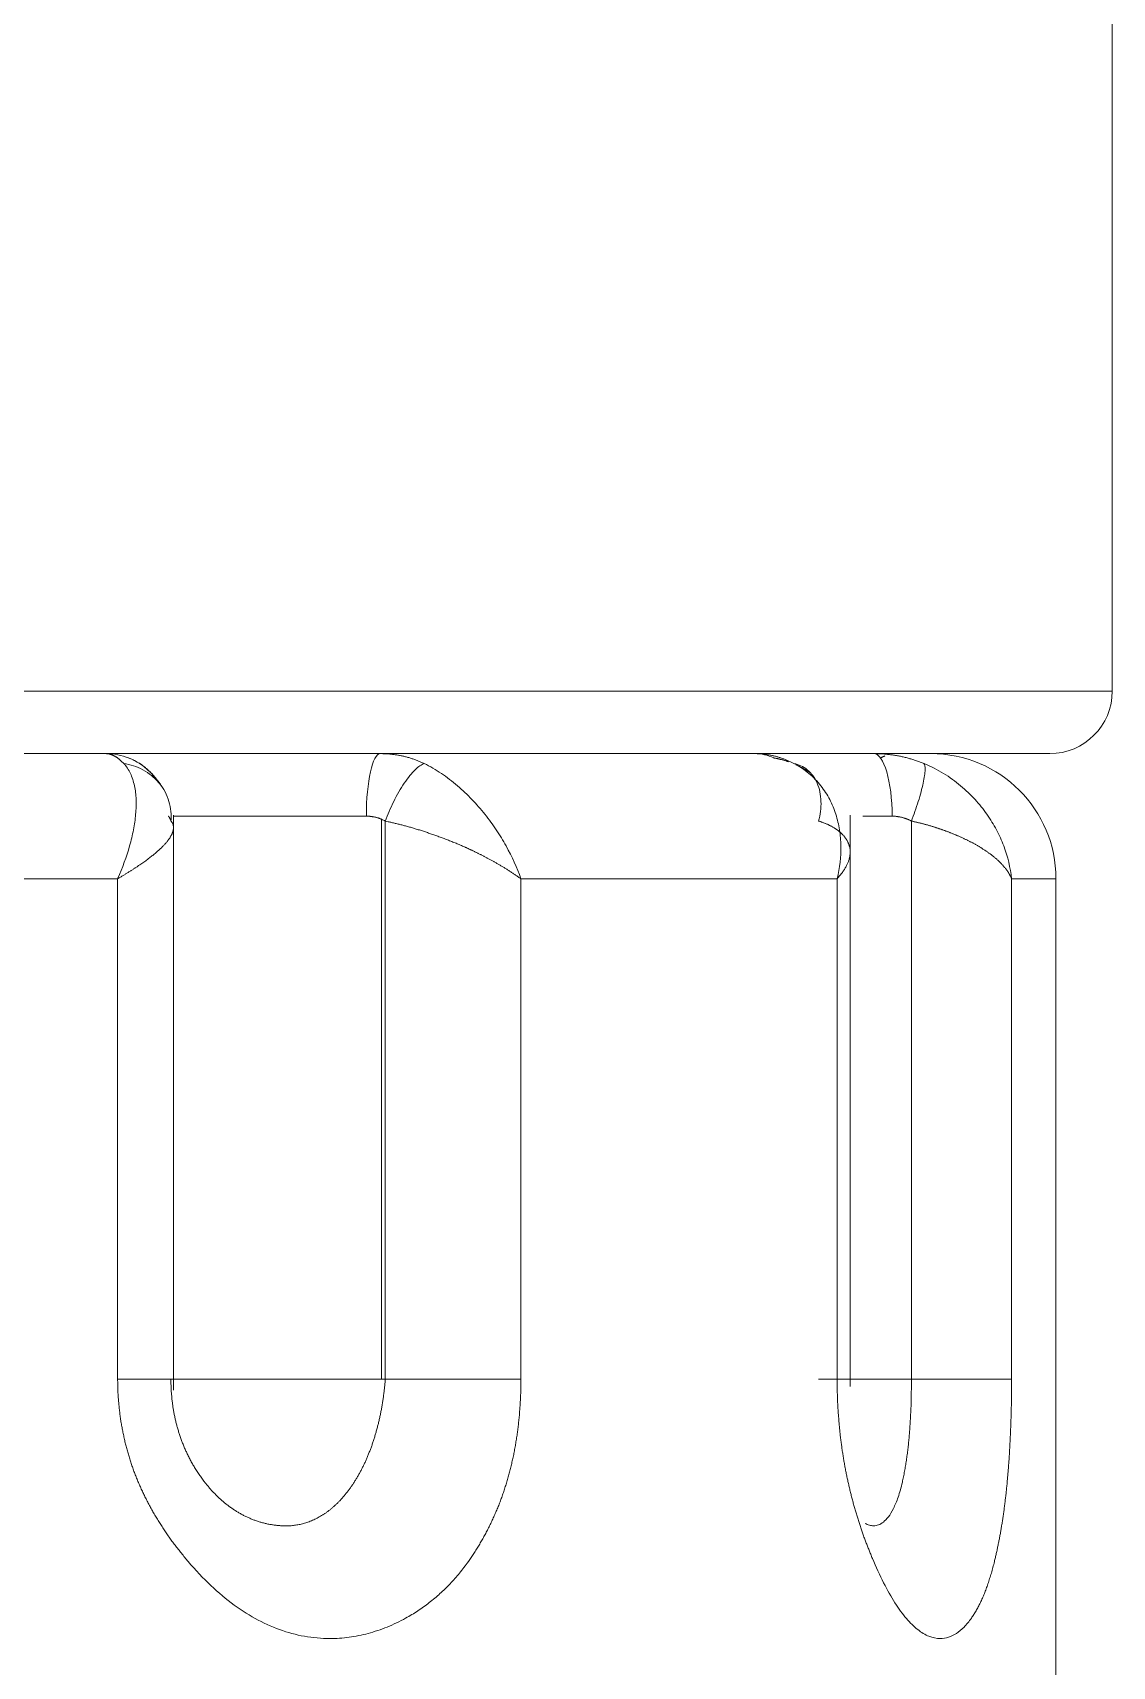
# Model space of a CAD drawing. Header units: millimetres. Extents: x 2915 to 5291, y 1031 to 4391.
# Drawn here: x 3785.58 to 3794.21, y 2247.19 to 2260.24 of the extents above; entities that cross this region are included whole.
import ezdxf

# ---------------------------------------------------------------- set-up
doc = ezdxf.new("R2010")
doc.units = ezdxf.units.MM

msp = doc.modelspace()

# ---------------------------------------------------------------- linework, layer by layer
at = {"linetype": 'Continuous', "lineweight": 18, "extrusion": (0, 1, 0)}
for p, q in [((3794.209, 2254.983), (3794.209, 2278.983)), ((3776.959, 2254.483), (3793.709, 2254.483)), ((3786.709, 2249.396), (3786.709, 2253.99)), ((3792.115, 2249.425), (3792.115, 2253.99)), ((3793.404, 2249.483), (3793.404, 2253.483)), ((3793.759, 2245.483), (3793.759, 2253.483))]:
    msp.add_line(p, q, dxfattribs=at)
at = {"linetype": 'Continuous', "lineweight": 13, "extrusion": (0, 1, 0)}
for p, q in [((3776.959, 2254.983), (3794.209, 2254.983)), ((3786.709, 2253.983), (3788.249, 2253.983)), ((3792.217, 2253.983), (3792.45, 2253.983)), ((3788.372, 2253.958), (3788.372, 2249.483)), ((3788.401, 2249.483), (3788.401, 2253.943)), ((3792.604, 2249.483), (3792.604, 2253.943)), ((3782.208, 2253.483), (3786.263, 2253.483)), ((3786.263, 2253.483), (3786.263, 2249.483)), ((3789.484, 2253.483), (3792.011, 2253.483)), ((3789.484, 2249.483), (3789.484, 2253.483)), ((3792.011, 2253.483), (3792.011, 2249.483)), ((3793.404, 2253.483), (3793.759, 2253.483)), ((3786.729, 2249.483), (3786.709, 2249.483)), ((3788.372, 2249.483), (3786.729, 2249.483)), ((3788.401, 2249.483), (3788.372, 2249.483)), ((3792.604, 2249.483), (3792.115, 2249.483))]:
    msp.add_line(p, q, dxfattribs=at)
at = {"linetype": 'Continuous', "lineweight": 18}
for centre, radius, start, end in [((3793.709, 2254.983), 0.5, 270, 0), ((3792.759, 2253.483), 1, 0, 90)]:
    msp.add_arc(centre, radius, start, end, dxfattribs=at)
at = {"linetype": 'Continuous', "lineweight": 13}
for centre, ratio, start_param, end_param in [((3786.168, 2253.983), 0.996812, 5.517839, 6.283185), ((3788.36, 2253.983), 0.220546, 0, 1.570796), ((3791.354, 2253.983), 0.823369, 5.909729, 6.283185), ((3792.302, 2253.983), 0.29669, 4.712389, 6.283185), ((3786.168, 2253.983), 0.996812, 5.346598, 5.497837)]:
    msp.add_ellipse(centre, major_axis=(0, 0.5), ratio=ratio, start_param=start_param, end_param=end_param, dxfattribs=at)
at = {"linetype": 'Continuous', "lineweight": 18}
for points, knots in [([(3786.312, 2254.404), (3786.31, 2254.406), (3786.306, 2254.41), (3786.3, 2254.415), (3786.295, 2254.421), (3786.289, 2254.426), (3786.284, 2254.431), (3786.278, 2254.436), (3786.272, 2254.44), (3786.267, 2254.445), (3786.261, 2254.449), (3786.256, 2254.453), (3786.25, 2254.456), (3786.244, 2254.46), (3786.239, 2254.463), (3786.233, 2254.466), (3786.228, 2254.468), (3786.222, 2254.471), (3786.217, 2254.473), (3786.211, 2254.475), (3786.206, 2254.477), (3786.2, 2254.479), (3786.195, 2254.48), (3786.19, 2254.481), (3786.184, 2254.482), (3786.179, 2254.482), (3786.174, 2254.483), (3786.17, 2254.483), (3786.168, 2254.483)], [0, 0, 0, 0, 0.037952, 0.075942, 0.113969, 0.152035, 0.190139, 0.228283, 0.266466, 0.304689, 0.342953, 0.381257, 0.419603, 0.45799, 0.496419, 0.534891, 0.573406, 0.611964, 0.650565, 0.689211, 0.7279, 0.766635, 0.805414, 0.844239, 0.88311, 0.922027, 0.96099, 1, 1, 1, 1]), ([(3786.312, 2254.404), (3786.333, 2254.381), (3786.36, 2254.341), (3786.384, 2254.278), (3786.398, 2254.227), (3786.407, 2254.173), (3786.411, 2254.117), (3786.411, 2254.059), (3786.406, 2253.978), (3786.391, 2253.874), (3786.371, 2253.788), (3786.334, 2253.659), (3786.302, 2253.571), (3786.263, 2253.483)], [0, 0, 0, 0, 0.125, 0.1875, 0.25, 0.3125, 0.375, 0.4375, 0.5, 0.625, 0.75, 0.75, 1, 1, 1, 1]), ([(3786.689, 2253.943), (3786.693, 2253.994), (3786.686, 2254.075), (3786.644, 2254.178), (3786.597, 2254.249), (3786.536, 2254.309), (3786.442, 2254.371), (3786.363, 2254.396), (3786.312, 2254.404)], [0, 0, 0, 0, 0.250916, 0.37638, 0.501844, 0.627308, 0.752771, 1, 1, 1, 1]), ([(3788.36, 2254.483), (3788.364, 2254.483), (3788.374, 2254.483), (3788.388, 2254.482), (3788.402, 2254.482), (3788.417, 2254.481), (3788.431, 2254.48), (3788.445, 2254.479), (3788.459, 2254.477), (3788.473, 2254.475), (3788.487, 2254.473), (3788.501, 2254.471), (3788.514, 2254.468), (3788.528, 2254.466), (3788.542, 2254.463), (3788.555, 2254.46), (3788.569, 2254.456), (3788.582, 2254.453), (3788.596, 2254.449), (3788.609, 2254.445), (3788.622, 2254.44), (3788.635, 2254.436), (3788.648, 2254.431), (3788.661, 2254.426), (3788.674, 2254.421), (3788.686, 2254.415), (3788.699, 2254.41), (3788.707, 2254.406), (3788.711, 2254.404)], [0, 0, 0, 0, 0.03901, 0.077973, 0.11689, 0.155761, 0.194586, 0.233365, 0.2721, 0.310789, 0.349435, 0.388036, 0.426594, 0.465109, 0.503581, 0.54201, 0.580397, 0.618743, 0.657047, 0.695311, 0.733534, 0.771717, 0.809861, 0.847965, 0.886031, 0.924058, 0.962048, 1, 1, 1, 1]), ([(3788.711, 2254.404), (3788.691, 2254.396), (3788.654, 2254.371), (3788.597, 2254.309), (3788.553, 2254.249), (3788.509, 2254.178), (3788.454, 2254.075), (3788.42, 2253.994), (3788.401, 2253.943)], [0, 0, 0, 0, 0.24716, 0.372635, 0.498111, 0.623586, 0.749061, 1, 1, 1, 1]), ([(3791.666, 2254.404), (3791.662, 2254.406), (3791.654, 2254.41), (3791.643, 2254.415), (3791.631, 2254.421), (3791.619, 2254.426), (3791.608, 2254.431), (3791.596, 2254.436), (3791.584, 2254.44), (3791.572, 2254.445), (3791.56, 2254.449), (3791.548, 2254.453), (3791.536, 2254.456), (3791.524, 2254.46), (3791.512, 2254.463), (3791.5, 2254.466), (3791.488, 2254.468), (3791.476, 2254.471), (3791.463, 2254.473), (3791.451, 2254.475), (3791.439, 2254.477), (3791.427, 2254.479), (3791.415, 2254.48), (3791.403, 2254.481), (3791.39, 2254.482), (3791.378, 2254.482), (3791.366, 2254.483), (3791.358, 2254.483), (3791.354, 2254.483)], [0, 0, 0, 0, 0.037952, 0.075942, 0.113969, 0.152035, 0.190139, 0.228283, 0.266466, 0.304689, 0.342953, 0.381257, 0.419603, 0.45799, 0.496419, 0.534891, 0.573406, 0.611964, 0.650565, 0.689211, 0.7279, 0.766635, 0.805414, 0.844239, 0.88311, 0.922027, 0.96099, 1, 1, 1, 1]), ([(3791.863, 2253.943), (3791.876, 2253.994), (3791.887, 2254.075), (3791.875, 2254.178), (3791.853, 2254.249), (3791.818, 2254.309), (3791.759, 2254.371), (3791.703, 2254.396), (3791.666, 2254.404)], [0, 0, 0, 0, 0.250916, 0.37638, 0.501844, 0.627308, 0.752771, 1, 1, 1, 1]), ([(3791.666, 2254.404), (3791.71, 2254.381), (3791.77, 2254.341), (3791.837, 2254.278), (3791.881, 2254.227), (3791.92, 2254.173), (3791.952, 2254.117), (3791.979, 2254.059), (3792.008, 2253.978), (3792.033, 2253.874), (3792.04, 2253.788), (3792.042, 2253.659), (3792.031, 2253.571), (3792.011, 2253.483)], [0, 0, 0, 0, 0.125, 0.1875, 0.25, 0.3125, 0.375, 0.4375, 0.5, 0.625, 0.75, 0.75, 1, 1, 1, 1]), ([(3792.302, 2254.483), (3792.307, 2254.483), (3792.318, 2254.483), (3792.334, 2254.482), (3792.35, 2254.482), (3792.366, 2254.481), (3792.382, 2254.48), (3792.398, 2254.479), (3792.414, 2254.477), (3792.43, 2254.475), (3792.446, 2254.473), (3792.461, 2254.471), (3792.477, 2254.468), (3792.493, 2254.466), (3792.508, 2254.463), (3792.524, 2254.46), (3792.539, 2254.456), (3792.555, 2254.453), (3792.57, 2254.449), (3792.585, 2254.445), (3792.6, 2254.44), (3792.615, 2254.436), (3792.63, 2254.431), (3792.645, 2254.426), (3792.66, 2254.421), (3792.675, 2254.415), (3792.69, 2254.41), (3792.699, 2254.406), (3792.704, 2254.404)], [0, 0, 0, 0, 0.03901, 0.077973, 0.11689, 0.155761, 0.194586, 0.233365, 0.2721, 0.310789, 0.349435, 0.388036, 0.426594, 0.465109, 0.503581, 0.54201, 0.580397, 0.618743, 0.657047, 0.695311, 0.733534, 0.771717, 0.809861, 0.847965, 0.886031, 0.924058, 0.962048, 1, 1, 1, 1]), ([(3786.689, 2253.943), (3786.69, 2253.942), (3786.692, 2253.941), (3786.694, 2253.938), (3786.697, 2253.934), (3786.699, 2253.931), (3786.701, 2253.927), (3786.703, 2253.924), (3786.705, 2253.92), (3786.706, 2253.916), (3786.707, 2253.911), (3786.708, 2253.907), (3786.709, 2253.902), (3786.709, 2253.897), (3786.709, 2253.893), (3786.709, 2253.887), (3786.709, 2253.882), (3786.708, 2253.876), (3786.707, 2253.871), (3786.705, 2253.865), (3786.704, 2253.859), (3786.702, 2253.853), (3786.699, 2253.846), (3786.696, 2253.84), (3786.693, 2253.833), (3786.689, 2253.826), (3786.685, 2253.819), (3786.681, 2253.811), (3786.676, 2253.804), (3786.67, 2253.796), (3786.665, 2253.788), (3786.658, 2253.78), (3786.651, 2253.772), (3786.644, 2253.764), (3786.637, 2253.755), (3786.628, 2253.746), (3786.62, 2253.738), (3786.61, 2253.728), (3786.6, 2253.719), (3786.59, 2253.71), (3786.579, 2253.7), (3786.568, 2253.69), (3786.556, 2253.68), (3786.543, 2253.67), (3786.53, 2253.66), (3786.517, 2253.649), (3786.502, 2253.638), (3786.487, 2253.627), (3786.472, 2253.616), (3786.456, 2253.605), (3786.439, 2253.594), (3786.422, 2253.582), (3786.404, 2253.57), (3786.386, 2253.558), (3786.367, 2253.546), (3786.347, 2253.534), (3786.327, 2253.521), (3786.306, 2253.509), (3786.285, 2253.496), (3786.27, 2253.487), (3786.263, 2253.483)], [0, 0, 0, 0, 0.011436, 0.023066, 0.03489, 0.046909, 0.059124, 0.071536, 0.084146, 0.096954, 0.109961, 0.123168, 0.136575, 0.150183, 0.163993, 0.178005, 0.192219, 0.206636, 0.221257, 0.236081, 0.251111, 0.266345, 0.281784, 0.297429, 0.31328, 0.329338, 0.345602, 0.362073, 0.378752, 0.395638, 0.412733, 0.430036, 0.447547, 0.465267, 0.483197, 0.501335, 0.519684, 0.538242, 0.55701, 0.575989, 0.595178, 0.614577, 0.634188, 0.65401, 0.674043, 0.694287, 0.714743, 0.735411, 0.756291, 0.777383, 0.798687, 0.820204, 0.841933, 0.863875, 0.886029, 0.908397, 0.930978, 0.953772, 0.976779, 1, 1, 1, 1]), ([(3791.863, 2253.943), (3791.866, 2253.942), (3791.873, 2253.941), (3791.882, 2253.938), (3791.891, 2253.934), (3791.901, 2253.931), (3791.91, 2253.927), (3791.919, 2253.924), (3791.928, 2253.92), (3791.938, 2253.916), (3791.947, 2253.911), (3791.955, 2253.907), (3791.964, 2253.902), (3791.973, 2253.897), (3791.982, 2253.893), (3791.99, 2253.887), (3791.998, 2253.882), (3792.006, 2253.876), (3792.014, 2253.871), (3792.022, 2253.865), (3792.029, 2253.859), (3792.037, 2253.853), (3792.044, 2253.846), (3792.051, 2253.84), (3792.057, 2253.833), (3792.063, 2253.826), (3792.069, 2253.819), (3792.075, 2253.811), (3792.08, 2253.804), (3792.085, 2253.796), (3792.09, 2253.788), (3792.095, 2253.78), (3792.098, 2253.772), (3792.102, 2253.764), (3792.105, 2253.755), (3792.108, 2253.746), (3792.11, 2253.738), (3792.112, 2253.728), (3792.114, 2253.719), (3792.115, 2253.71), (3792.115, 2253.7), (3792.115, 2253.69), (3792.114, 2253.68), (3792.113, 2253.67), (3792.111, 2253.66), (3792.109, 2253.649), (3792.106, 2253.638), (3792.103, 2253.627), (3792.099, 2253.616), (3792.094, 2253.605), (3792.089, 2253.594), (3792.083, 2253.582), (3792.076, 2253.57), (3792.069, 2253.558), (3792.061, 2253.546), (3792.053, 2253.534), (3792.043, 2253.521), (3792.033, 2253.509), (3792.022, 2253.496), (3792.015, 2253.487), (3792.011, 2253.483)], [0, 0, 0, 0, 0.011436, 0.023066, 0.03489, 0.046909, 0.059124, 0.071536, 0.084146, 0.096954, 0.109961, 0.123168, 0.136575, 0.150183, 0.163993, 0.178005, 0.192219, 0.206636, 0.221257, 0.236081, 0.251111, 0.266345, 0.281784, 0.297429, 0.31328, 0.329338, 0.345602, 0.362073, 0.378752, 0.395638, 0.412733, 0.430036, 0.447547, 0.465267, 0.483197, 0.501335, 0.519684, 0.538242, 0.55701, 0.575989, 0.595178, 0.614577, 0.634188, 0.65401, 0.674043, 0.694287, 0.714743, 0.735411, 0.756291, 0.777383, 0.798687, 0.820204, 0.841933, 0.863875, 0.886029, 0.908397, 0.930978, 0.953772, 0.976779, 1, 1, 1, 1]), ([(3789.484, 2249.483), (3789.484, 2249.475), (3789.484, 2249.46), (3789.484, 2249.437), (3789.484, 2249.415), (3789.483, 2249.393), (3789.483, 2249.37), (3789.482, 2249.348), (3789.481, 2249.326), (3789.48, 2249.304), (3789.478, 2249.282), (3789.477, 2249.26), (3789.475, 2249.238), (3789.474, 2249.216), (3789.472, 2249.195), (3789.47, 2249.173), (3789.468, 2249.152), (3789.465, 2249.13), (3789.463, 2249.109), (3789.46, 2249.088), (3789.458, 2249.067), (3789.455, 2249.046), (3789.452, 2249.025), (3789.449, 2249.004), (3789.445, 2248.983), (3789.442, 2248.963), (3789.438, 2248.942), (3789.434, 2248.922), (3789.431, 2248.901), (3789.427, 2248.881), (3789.422, 2248.861), (3789.418, 2248.84), (3789.413, 2248.82), (3789.409, 2248.8), (3789.404, 2248.781), (3789.399, 2248.761), (3789.394, 2248.741), (3789.389, 2248.722), (3789.383, 2248.702), (3789.378, 2248.683), (3789.372, 2248.663), (3789.366, 2248.644), (3789.36, 2248.625), (3789.354, 2248.606), (3789.348, 2248.587), (3789.341, 2248.568), (3789.335, 2248.549), (3789.328, 2248.53), (3789.321, 2248.512), (3789.314, 2248.493), (3789.307, 2248.475), (3789.299, 2248.457), (3789.292, 2248.438), (3789.284, 2248.42), (3789.276, 2248.402), (3789.268, 2248.384), (3789.26, 2248.366), (3789.252, 2248.348), (3789.243, 2248.33), (3789.235, 2248.313), (3789.226, 2248.295), (3789.217, 2248.278), (3789.208, 2248.26), (3789.199, 2248.243), (3789.189, 2248.226), (3789.18, 2248.209), (3789.17, 2248.192), (3789.16, 2248.175), (3789.15, 2248.158), (3789.14, 2248.141), (3789.13, 2248.125), (3789.119, 2248.108), (3789.109, 2248.091), (3789.098, 2248.075), (3789.087, 2248.059), (3789.076, 2248.042), (3789.057, 2248.016), (3789.03, 2247.979), (3788.994, 2247.934), (3788.957, 2247.89), (3788.919, 2247.848), (3788.879, 2247.808), (3788.838, 2247.77), (3788.796, 2247.733), (3788.752, 2247.698), (3788.707, 2247.664), (3788.661, 2247.632), (3788.613, 2247.602), (3788.532, 2247.556), (3788.417, 2247.5), (3788.266, 2247.449), (3788.113, 2247.418), (3787.943, 2247.407), (3787.756, 2247.423), (3787.555, 2247.477), (3787.358, 2247.567), (3787.166, 2247.693), (3786.98, 2247.855), (3786.853, 2247.993), (3786.779, 2248.084), (3786.753, 2248.116), (3786.728, 2248.149), (3786.703, 2248.181), (3786.679, 2248.214), (3786.656, 2248.247), (3786.634, 2248.28), (3786.612, 2248.314), (3786.591, 2248.347), (3786.57, 2248.381), (3786.55, 2248.415), (3786.531, 2248.449), (3786.512, 2248.484), (3786.494, 2248.518), (3786.477, 2248.553), (3786.46, 2248.588), (3786.444, 2248.623), (3786.429, 2248.658), (3786.414, 2248.694), (3786.4, 2248.729), (3786.387, 2248.765), (3786.374, 2248.801), (3786.362, 2248.838), (3786.351, 2248.874), (3786.341, 2248.911), (3786.331, 2248.947), (3786.321, 2248.984), (3786.313, 2249.022), (3786.305, 2249.059), (3786.298, 2249.097), (3786.291, 2249.134), (3786.285, 2249.172), (3786.28, 2249.211), (3786.276, 2249.249), (3786.272, 2249.287), (3786.269, 2249.326), (3786.266, 2249.365), (3786.264, 2249.404), (3786.263, 2249.443), (3786.263, 2249.47), (3786.263, 2249.483)], [0, 0, 0, 0, 0.00345, 0.006886, 0.01031, 0.013721, 0.017121, 0.020508, 0.023884, 0.027249, 0.030603, 0.033947, 0.037281, 0.040606, 0.04392, 0.047226, 0.050524, 0.053813, 0.057094, 0.060368, 0.063635, 0.066895, 0.070149, 0.073397, 0.076639, 0.079877, 0.083109, 0.086337, 0.089561, 0.092782, 0.095999, 0.099214, 0.102426, 0.105636, 0.108844, 0.112052, 0.115258, 0.118465, 0.121671, 0.124877, 0.128085, 0.131293, 0.134504, 0.137716, 0.140931, 0.144148, 0.147369, 0.150594, 0.153822, 0.157055, 0.160292, 0.163535, 0.166784, 0.170038, 0.173299, 0.176566, 0.179841, 0.183123, 0.186413, 0.189711, 0.193017, 0.196333, 0.199658, 0.202993, 0.206338, 0.209693, 0.213059, 0.216436, 0.219824, 0.223225, 0.226637, 0.230062, 0.2335, 0.23695, 0.240414, 0.243892, 0.247384, 0.257765, 0.268162, 0.278589, 0.289058, 0.299581, 0.31017, 0.320837, 0.331594, 0.342451, 0.353421, 0.364513, 0.375738, 0.408614, 0.440647, 0.472123, 0.503342, 0.543989, 0.584071, 0.624353, 0.665587, 0.708478, 0.75365, 0.760592, 0.767467, 0.774276, 0.78102, 0.787702, 0.794324, 0.800886, 0.807392, 0.813844, 0.820243, 0.826591, 0.832892, 0.839146, 0.845357, 0.851527, 0.857658, 0.863752, 0.869813, 0.875842, 0.881843, 0.887817, 0.893768, 0.899698, 0.90561, 0.911507, 0.917391, 0.923265, 0.929132, 0.934995, 0.940856, 0.946719, 0.952585, 0.958459, 0.964342, 0.970238, 0.976149, 0.982078, 0.988028, 0.994001, 1, 1, 1, 1]), ([(3786.689, 2249.483), (3786.689, 2249.478), (3786.689, 2249.467), (3786.689, 2249.451), (3786.689, 2249.436), (3786.69, 2249.42), (3786.691, 2249.405), (3786.691, 2249.39), (3786.692, 2249.374), (3786.694, 2249.359), (3786.695, 2249.344), (3786.696, 2249.329), (3786.698, 2249.313), (3786.7, 2249.298), (3786.702, 2249.283), (3786.704, 2249.268), (3786.706, 2249.253), (3786.709, 2249.238), (3786.711, 2249.223), (3786.714, 2249.208), (3786.717, 2249.193), (3786.72, 2249.178), (3786.723, 2249.163), (3786.727, 2249.148), (3786.731, 2249.133), (3786.735, 2249.117), (3786.739, 2249.102), (3786.743, 2249.087), (3786.748, 2249.072), (3786.752, 2249.056), (3786.757, 2249.041), (3786.762, 2249.026), (3786.768, 2249.01), (3786.773, 2248.995), (3786.779, 2248.979), (3786.785, 2248.964), (3786.791, 2248.948), (3786.798, 2248.933), (3786.805, 2248.917), (3786.812, 2248.902), (3786.819, 2248.886), (3786.827, 2248.871), (3786.835, 2248.855), (3786.843, 2248.839), (3786.851, 2248.824), (3786.86, 2248.808), (3786.869, 2248.793), (3786.878, 2248.777), (3786.888, 2248.761), (3786.897, 2248.746), (3786.908, 2248.73), (3786.918, 2248.715), (3786.929, 2248.7), (3786.94, 2248.684), (3786.953, 2248.667), (3786.969, 2248.647), (3786.988, 2248.625), (3787.006, 2248.603), (3787.026, 2248.582), (3787.046, 2248.561), (3787.066, 2248.541), (3787.087, 2248.522), (3787.109, 2248.503), (3787.131, 2248.485), (3787.154, 2248.467), (3787.177, 2248.451), (3787.201, 2248.435), (3787.225, 2248.42), (3787.25, 2248.406), (3787.275, 2248.392), (3787.3, 2248.38), (3787.327, 2248.369), (3787.353, 2248.358), (3787.38, 2248.349), (3787.407, 2248.34), (3787.435, 2248.333), (3787.463, 2248.326), (3787.492, 2248.321), (3787.521, 2248.317), (3787.55, 2248.314), (3787.576, 2248.312), (3787.597, 2248.311), (3787.614, 2248.311), (3787.632, 2248.312), (3787.65, 2248.313), (3787.667, 2248.315), (3787.685, 2248.317), (3787.703, 2248.32), (3787.721, 2248.323), (3787.739, 2248.328), (3787.756, 2248.333), (3787.774, 2248.338), (3787.792, 2248.345), (3787.811, 2248.352), (3787.829, 2248.36), (3787.847, 2248.368), (3787.865, 2248.378), (3787.883, 2248.388), (3787.901, 2248.399), (3787.919, 2248.411), (3787.937, 2248.423), (3787.955, 2248.437), (3787.973, 2248.451), (3787.99, 2248.467), (3788.008, 2248.483), (3788.025, 2248.5), (3788.042, 2248.517), (3788.059, 2248.536), (3788.075, 2248.555), (3788.091, 2248.574), (3788.107, 2248.595), (3788.122, 2248.616), (3788.137, 2248.637), (3788.152, 2248.659), (3788.166, 2248.682), (3788.18, 2248.706), (3788.194, 2248.73), (3788.207, 2248.755), (3788.22, 2248.78), (3788.233, 2248.806), (3788.245, 2248.832), (3788.257, 2248.859), (3788.268, 2248.887), (3788.279, 2248.915), (3788.29, 2248.943), (3788.3, 2248.972), (3788.309, 2249.001), (3788.319, 2249.031), (3788.327, 2249.061), (3788.336, 2249.092), (3788.344, 2249.123), (3788.351, 2249.154), (3788.358, 2249.186), (3788.365, 2249.218), (3788.371, 2249.25), (3788.377, 2249.283), (3788.382, 2249.315), (3788.387, 2249.349), (3788.391, 2249.382), (3788.395, 2249.415), (3788.399, 2249.449), (3788.4, 2249.471), (3788.401, 2249.483)], [0, 0, 0, 0, 0.004363, 0.008702, 0.01302, 0.017318, 0.0216, 0.025868, 0.030123, 0.03437, 0.03861, 0.042845, 0.047078, 0.051311, 0.055547, 0.059787, 0.064035, 0.068292, 0.07256, 0.076841, 0.081138, 0.085452, 0.089786, 0.094141, 0.098519, 0.102922, 0.107351, 0.111809, 0.116297, 0.120816, 0.125368, 0.129955, 0.134577, 0.139237, 0.143934, 0.148672, 0.15345, 0.15827, 0.163133, 0.168039, 0.172991, 0.177988, 0.183032, 0.188123, 0.193262, 0.19845, 0.203688, 0.208975, 0.214313, 0.219702, 0.225143, 0.230636, 0.236181, 0.241779, 0.24743, 0.25598, 0.26462, 0.273349, 0.282167, 0.291072, 0.300063, 0.30914, 0.3183, 0.327544, 0.336869, 0.346274, 0.355758, 0.36532, 0.374958, 0.384671, 0.394457, 0.404315, 0.414243, 0.42424, 0.434303, 0.444432, 0.454624, 0.464878, 0.475191, 0.485563, 0.49599, 0.502114, 0.508327, 0.514632, 0.521031, 0.527523, 0.534112, 0.540798, 0.547583, 0.554467, 0.561453, 0.56854, 0.575731, 0.583025, 0.590424, 0.597928, 0.605538, 0.613255, 0.62108, 0.629013, 0.637054, 0.645204, 0.653595, 0.66201, 0.670449, 0.678911, 0.687396, 0.695905, 0.704437, 0.712993, 0.721573, 0.730176, 0.738803, 0.747453, 0.756128, 0.764826, 0.773548, 0.782295, 0.791066, 0.799861, 0.808681, 0.817525, 0.826395, 0.83529, 0.84421, 0.853156, 0.862128, 0.871125, 0.88015, 0.8892, 0.898278, 0.907383, 0.916515, 0.925675, 0.934864, 0.944081, 0.953326, 0.962601, 0.971906, 0.98124, 0.990605, 1, 1, 1, 1]), ([(3791.863, 2249.483), (3791.925, 2249.483), (3792.034, 2249.483), (3792.122, 2249.483), (3792.115, 2249.483), (3792.052, 2249.483), (3792.011, 2249.483)], [0, 0, 0, 0, 0.250043, 0.500086, 0.750129, 1, 1, 1, 1]), ([(3793.404, 2249.483), (3793.404, 2249.475), (3793.404, 2249.46), (3793.404, 2249.437), (3793.404, 2249.415), (3793.404, 2249.393), (3793.404, 2249.37), (3793.404, 2249.348), (3793.403, 2249.326), (3793.403, 2249.304), (3793.403, 2249.282), (3793.402, 2249.26), (3793.402, 2249.238), (3793.401, 2249.216), (3793.401, 2249.195), (3793.4, 2249.173), (3793.399, 2249.152), (3793.399, 2249.13), (3793.398, 2249.109), (3793.397, 2249.088), (3793.396, 2249.067), (3793.395, 2249.046), (3793.394, 2249.025), (3793.393, 2249.004), (3793.392, 2248.983), (3793.391, 2248.963), (3793.39, 2248.942), (3793.389, 2248.922), (3793.388, 2248.901), (3793.387, 2248.881), (3793.385, 2248.861), (3793.384, 2248.84), (3793.382, 2248.82), (3793.381, 2248.8), (3793.38, 2248.781), (3793.378, 2248.761), (3793.376, 2248.741), (3793.375, 2248.722), (3793.373, 2248.702), (3793.371, 2248.683), (3793.369, 2248.663), (3793.368, 2248.644), (3793.366, 2248.625), (3793.364, 2248.606), (3793.362, 2248.587), (3793.36, 2248.568), (3793.357, 2248.549), (3793.355, 2248.53), (3793.353, 2248.512), (3793.351, 2248.493), (3793.348, 2248.475), (3793.346, 2248.457), (3793.344, 2248.438), (3793.341, 2248.42), (3793.339, 2248.402), (3793.336, 2248.384), (3793.333, 2248.366), (3793.331, 2248.348), (3793.328, 2248.33), (3793.325, 2248.313), (3793.322, 2248.295), (3793.319, 2248.278), (3793.316, 2248.26), (3793.313, 2248.243), (3793.31, 2248.226), (3793.307, 2248.209), (3793.303, 2248.192), (3793.3, 2248.175), (3793.297, 2248.158), (3793.293, 2248.141), (3793.29, 2248.125), (3793.286, 2248.108), (3793.282, 2248.091), (3793.279, 2248.075), (3793.275, 2248.059), (3793.271, 2248.042), (3793.265, 2248.016), (3793.255, 2247.979), (3793.243, 2247.934), (3793.229, 2247.89), (3793.216, 2247.848), (3793.201, 2247.808), (3793.187, 2247.77), (3793.171, 2247.733), (3793.155, 2247.698), (3793.138, 2247.664), (3793.12, 2247.632), (3793.102, 2247.602), (3793.071, 2247.556), (3793.026, 2247.5), (3792.964, 2247.449), (3792.901, 2247.418), (3792.828, 2247.407), (3792.745, 2247.423), (3792.654, 2247.477), (3792.563, 2247.567), (3792.471, 2247.693), (3792.38, 2247.855), (3792.317, 2247.993), (3792.279, 2248.084), (3792.266, 2248.116), (3792.253, 2248.149), (3792.241, 2248.181), (3792.228, 2248.214), (3792.217, 2248.247), (3792.205, 2248.28), (3792.194, 2248.314), (3792.183, 2248.347), (3792.172, 2248.381), (3792.162, 2248.415), (3792.152, 2248.449), (3792.142, 2248.484), (3792.133, 2248.518), (3792.124, 2248.553), (3792.115, 2248.588), (3792.107, 2248.623), (3792.099, 2248.658), (3792.091, 2248.694), (3792.084, 2248.729), (3792.077, 2248.765), (3792.07, 2248.801), (3792.064, 2248.838), (3792.058, 2248.874), (3792.052, 2248.911), (3792.047, 2248.947), (3792.042, 2248.984), (3792.037, 2249.022), (3792.033, 2249.059), (3792.029, 2249.097), (3792.026, 2249.134), (3792.023, 2249.172), (3792.02, 2249.211), (3792.017, 2249.249), (3792.015, 2249.287), (3792.014, 2249.326), (3792.012, 2249.365), (3792.012, 2249.404), (3792.011, 2249.443), (3792.011, 2249.47), (3792.011, 2249.483)], [0, 0, 0, 0, 0.00345, 0.006886, 0.01031, 0.013721, 0.017121, 0.020508, 0.023884, 0.027249, 0.030603, 0.033947, 0.037281, 0.040606, 0.04392, 0.047226, 0.050524, 0.053813, 0.057094, 0.060368, 0.063635, 0.066895, 0.070149, 0.073397, 0.076639, 0.079877, 0.083109, 0.086337, 0.089561, 0.092782, 0.095999, 0.099214, 0.102426, 0.105636, 0.108844, 0.112052, 0.115258, 0.118465, 0.121671, 0.124877, 0.128085, 0.131293, 0.134504, 0.137716, 0.140931, 0.144148, 0.147369, 0.150594, 0.153822, 0.157055, 0.160292, 0.163535, 0.166784, 0.170038, 0.173299, 0.176566, 0.179841, 0.183123, 0.186413, 0.189711, 0.193017, 0.196333, 0.199658, 0.202993, 0.206338, 0.209693, 0.213059, 0.216436, 0.219824, 0.223225, 0.226637, 0.230062, 0.2335, 0.23695, 0.240414, 0.243892, 0.247384, 0.257765, 0.268162, 0.278589, 0.289058, 0.299581, 0.31017, 0.320837, 0.331594, 0.342451, 0.353421, 0.364513, 0.375738, 0.408614, 0.440647, 0.472123, 0.503342, 0.543989, 0.584071, 0.624353, 0.665587, 0.708478, 0.75365, 0.760592, 0.767467, 0.774276, 0.78102, 0.787702, 0.794324, 0.800886, 0.807392, 0.813844, 0.820243, 0.826591, 0.832892, 0.839146, 0.845357, 0.851527, 0.857658, 0.863752, 0.869813, 0.875842, 0.881843, 0.887817, 0.893768, 0.899698, 0.90561, 0.911507, 0.917391, 0.923265, 0.929132, 0.934995, 0.940856, 0.946719, 0.952585, 0.958459, 0.964342, 0.970238, 0.976149, 0.982078, 0.988028, 0.994001, 1, 1, 1, 1]), ([(3792.234, 2248.331), (3792.239, 2248.328), (3792.251, 2248.322), (3792.268, 2248.316), (3792.286, 2248.313), (3792.31, 2248.311), (3792.342, 2248.317), (3792.382, 2248.34), (3792.407, 2248.367), (3792.42, 2248.384)], [0, 0, 0, 0, 0.078445, 0.171028, 0.25756, 0.338023, 0.537905, 0.758625, 1, 1, 1, 1])]:
    msp.add_open_spline(points, degree=3, knots=knots, dxfattribs=at)
for points, degree in [([(3786.624, 2254.207), (3786.512, 2254.389), (3786.35, 2254.448)], 2), ([(3791.622, 2254.418), (3791.564, 2254.439), (3791.504, 2254.448)], 2), ([(3791.8, 2254.327), (3791.742, 2254.366), (3791.682, 2254.394)], 2), ([(3792.393, 2254.465), (3792.356, 2254.448)], 1), ([(3788.401, 2253.943), (3788.392, 2253.949), (3788.382, 2253.954), (3788.372, 2253.958)], 3), ([(3788.424, 2253.939), (3788.416, 2253.94), (3788.409, 2253.942), (3788.401, 2253.943)], 3)]:
    msp.add_open_spline(points, degree=degree, dxfattribs=at)
at = {"linetype": 'Continuous', "lineweight": 13}
for points, knots in [([(3789.484, 2253.483), (3789.453, 2253.571), (3789.414, 2253.659), (3789.342, 2253.788), (3789.29, 2253.874), (3789.214, 2253.978), (3789.147, 2254.059), (3789.094, 2254.117), (3789.038, 2254.173), (3788.978, 2254.227), (3788.915, 2254.278), (3788.828, 2254.341), (3788.759, 2254.381), (3788.711, 2254.404)], [0, 0, 0, 0, 0.25, 0.25, 0.375, 0.5, 0.5625, 0.625, 0.6875, 0.75, 0.8125, 0.875, 1, 1, 1, 1]), ([(3792.704, 2254.404), (3792.71, 2254.396), (3792.716, 2254.371), (3792.71, 2254.309), (3792.699, 2254.249), (3792.682, 2254.178), (3792.652, 2254.075), (3792.623, 2253.994), (3792.604, 2253.943)], [0, 0, 0, 0, 0.24716, 0.372635, 0.498111, 0.623586, 0.749061, 1, 1, 1, 1]), ([(3793.404, 2253.483), (3793.395, 2253.571), (3793.374, 2253.659), (3793.325, 2253.788), (3793.287, 2253.874), (3793.223, 2253.978), (3793.163, 2254.059), (3793.113, 2254.117), (3793.058, 2254.173), (3792.998, 2254.227), (3792.932, 2254.278), (3792.838, 2254.341), (3792.76, 2254.381), (3792.704, 2254.404)], [0, 0, 0, 0, 0.25, 0.25, 0.375, 0.5, 0.5625, 0.625, 0.6875, 0.75, 0.8125, 0.875, 1, 1, 1, 1]), ([(3786.667, 2253.983), (3786.667, 2253.983), (3786.668, 2253.983), (3786.668, 2253.982), (3786.669, 2253.982), (3786.67, 2253.981), (3786.671, 2253.98), (3786.672, 2253.978), (3786.674, 2253.977), (3786.675, 2253.975), (3786.676, 2253.973), (3786.677, 2253.971), (3786.679, 2253.968), (3786.68, 2253.965), (3786.681, 2253.962), (3786.683, 2253.959), (3786.684, 2253.955), (3786.686, 2253.952), (3786.687, 2253.948), (3786.688, 2253.945), (3786.689, 2253.943)], [0, 0, 0, 0, 0.05692, 0.11346, 0.169659, 0.225558, 0.281196, 0.336616, 0.39186, 0.446968, 0.501984, 0.55695, 0.611909, 0.666904, 0.721978, 0.777173, 0.83253, 0.888093, 0.943903, 1, 1, 1, 1]), ([(3788.372, 2253.958), (3788.37, 2253.959), (3788.364, 2253.961), (3788.356, 2253.965), (3788.347, 2253.967), (3788.339, 2253.97), (3788.33, 2253.973), (3788.322, 2253.975), (3788.313, 2253.977), (3788.304, 2253.978), (3788.295, 2253.98), (3788.286, 2253.981), (3788.277, 2253.982), (3788.268, 2253.982), (3788.259, 2253.983), (3788.252, 2253.983), (3788.249, 2253.983)], [0, 0, 0, 0, 0.071242, 0.142287, 0.213189, 0.284007, 0.354797, 0.425617, 0.496523, 0.567572, 0.638822, 0.710326, 0.782142, 0.854324, 0.926926, 1, 1, 1, 1]), ([(3792.604, 2253.943), (3792.601, 2253.945), (3792.596, 2253.948), (3792.588, 2253.952), (3792.58, 2253.955), (3792.571, 2253.959), (3792.563, 2253.962), (3792.555, 2253.965), (3792.546, 2253.968), (3792.538, 2253.971), (3792.529, 2253.973), (3792.521, 2253.975), (3792.512, 2253.977), (3792.503, 2253.978), (3792.495, 2253.98), (3792.486, 2253.981), (3792.477, 2253.982), (3792.468, 2253.982), (3792.459, 2253.983), (3792.453, 2253.983), (3792.45, 2253.983)], [0, 0, 0, 0, 0.056097, 0.111907, 0.16747, 0.222827, 0.278022, 0.333096, 0.388091, 0.44305, 0.498016, 0.553032, 0.60814, 0.663384, 0.718804, 0.774442, 0.830341, 0.88654, 0.94308, 1, 1, 1, 1]), ([(3789.484, 2253.483), (3789.481, 2253.485), (3789.474, 2253.49), (3789.464, 2253.498), (3789.453, 2253.505), (3789.442, 2253.513), (3789.432, 2253.52), (3789.421, 2253.527), (3789.41, 2253.534), (3789.4, 2253.541), (3789.389, 2253.548), (3789.378, 2253.555), (3789.368, 2253.562), (3789.357, 2253.568), (3789.346, 2253.575), (3789.335, 2253.581), (3789.325, 2253.587), (3789.314, 2253.594), (3789.304, 2253.6), (3789.293, 2253.606), (3789.283, 2253.612), (3789.272, 2253.618), (3789.262, 2253.623), (3789.252, 2253.629), (3789.242, 2253.635), (3789.231, 2253.64), (3789.221, 2253.645), (3789.211, 2253.651), (3789.202, 2253.656), (3789.192, 2253.661), (3789.182, 2253.666), (3789.173, 2253.671), (3789.163, 2253.676), (3789.154, 2253.68), (3789.144, 2253.685), (3789.135, 2253.69), (3789.126, 2253.694), (3789.117, 2253.698), (3789.108, 2253.703), (3789.1, 2253.707), (3789.091, 2253.711), (3789.083, 2253.715), (3789.075, 2253.719), (3789.066, 2253.722), (3789.058, 2253.726), (3789.05, 2253.73), (3789.043, 2253.733), (3789.026, 2253.741), (3789.001, 2253.752), (3788.967, 2253.766), (3788.932, 2253.78), (3788.898, 2253.794), (3788.864, 2253.807), (3788.83, 2253.819), (3788.797, 2253.831), (3788.763, 2253.843), (3788.73, 2253.854), (3788.698, 2253.865), (3788.665, 2253.875), (3788.633, 2253.885), (3788.602, 2253.894), (3788.571, 2253.903), (3788.54, 2253.911), (3788.511, 2253.918), (3788.481, 2253.926), (3788.452, 2253.932), (3788.433, 2253.937), (3788.424, 2253.939)], [0, 0, 0, 0, 0.013824, 0.027494, 0.041012, 0.054375, 0.067586, 0.080643, 0.093546, 0.106296, 0.118893, 0.131337, 0.143627, 0.155764, 0.167747, 0.179577, 0.191254, 0.202778, 0.214148, 0.225365, 0.236428, 0.247339, 0.258096, 0.268699, 0.27915, 0.289447, 0.299591, 0.309582, 0.31942, 0.329104, 0.338636, 0.348014, 0.357239, 0.366311, 0.37523, 0.383995, 0.392608, 0.401068, 0.409374, 0.417528, 0.425528, 0.433376, 0.441071, 0.448613, 0.456002, 0.463238, 0.470321, 0.477252, 0.508196, 0.538745, 0.568899, 0.598663, 0.628037, 0.657025, 0.685628, 0.713851, 0.741694, 0.769162, 0.796257, 0.822983, 0.849341, 0.875337, 0.900974, 0.926254, 0.951183, 0.975763, 1, 1, 1, 1]), ([(3793.404, 2253.483), (3793.403, 2253.485), (3793.401, 2253.491), (3793.397, 2253.499), (3793.394, 2253.506), (3793.389, 2253.514), (3793.385, 2253.522), (3793.381, 2253.529), (3793.376, 2253.537), (3793.371, 2253.544), (3793.366, 2253.552), (3793.36, 2253.559), (3793.355, 2253.566), (3793.349, 2253.573), (3793.343, 2253.58), (3793.337, 2253.587), (3793.331, 2253.594), (3793.324, 2253.601), (3793.318, 2253.608), (3793.311, 2253.615), (3793.304, 2253.622), (3793.297, 2253.628), (3793.29, 2253.635), (3793.283, 2253.642), (3793.275, 2253.648), (3793.267, 2253.654), (3793.26, 2253.661), (3793.252, 2253.667), (3793.244, 2253.673), (3793.236, 2253.679), (3793.228, 2253.685), (3793.219, 2253.691), (3793.211, 2253.697), (3793.202, 2253.703), (3793.194, 2253.709), (3793.185, 2253.715), (3793.176, 2253.72), (3793.167, 2253.726), (3793.158, 2253.732), (3793.149, 2253.737), (3793.14, 2253.743), (3793.131, 2253.748), (3793.122, 2253.753), (3793.112, 2253.758), (3793.103, 2253.764), (3793.094, 2253.769), (3793.084, 2253.774), (3793.075, 2253.779), (3793.065, 2253.784), (3793.056, 2253.788), (3793.046, 2253.793), (3793.036, 2253.798), (3793.027, 2253.802), (3793.017, 2253.807), (3793.007, 2253.812), (3792.998, 2253.816), (3792.988, 2253.82), (3792.978, 2253.825), (3792.968, 2253.829), (3792.959, 2253.833), (3792.949, 2253.837), (3792.939, 2253.841), (3792.929, 2253.845), (3792.919, 2253.849), (3792.91, 2253.853), (3792.9, 2253.857), (3792.89, 2253.861), (3792.88, 2253.864), (3792.871, 2253.868), (3792.861, 2253.871), (3792.851, 2253.875), (3792.842, 2253.878), (3792.832, 2253.881), (3792.822, 2253.885), (3792.813, 2253.888), (3792.803, 2253.891), (3792.794, 2253.894), (3792.784, 2253.897), (3792.775, 2253.9), (3792.765, 2253.903), (3792.756, 2253.906), (3792.747, 2253.908), (3792.737, 2253.911), (3792.728, 2253.914), (3792.719, 2253.916), (3792.71, 2253.919), (3792.701, 2253.921), (3792.691, 2253.923), (3792.682, 2253.926), (3792.674, 2253.928), (3792.665, 2253.93), (3792.656, 2253.932), (3792.647, 2253.934), (3792.638, 2253.936), (3792.63, 2253.938), (3792.621, 2253.94), (3792.613, 2253.942), (3792.607, 2253.943), (3792.604, 2253.943)], [0, 0, 0, 0, 0.014055, 0.028032, 0.041931, 0.055752, 0.069496, 0.083161, 0.096749, 0.110259, 0.123691, 0.137045, 0.150322, 0.163521, 0.176643, 0.189687, 0.202653, 0.215542, 0.228353, 0.241087, 0.253743, 0.266322, 0.278824, 0.291248, 0.303595, 0.315864, 0.328057, 0.340172, 0.35221, 0.364171, 0.376055, 0.387862, 0.399592, 0.411245, 0.422822, 0.434321, 0.445744, 0.457089, 0.468358, 0.479551, 0.490667, 0.501706, 0.512669, 0.523555, 0.534365, 0.545099, 0.555756, 0.566337, 0.576842, 0.587271, 0.597624, 0.6079, 0.618101, 0.628226, 0.638276, 0.648249, 0.658147, 0.667969, 0.677716, 0.687388, 0.696984, 0.706505, 0.71595, 0.725321, 0.734617, 0.743837, 0.752983, 0.762054, 0.77105, 0.779972, 0.78882, 0.797593, 0.806292, 0.814916, 0.823467, 0.831944, 0.840347, 0.848676, 0.856931, 0.865114, 0.873223, 0.881258, 0.889221, 0.897111, 0.904928, 0.912672, 0.920344, 0.927944, 0.935471, 0.942926, 0.95031, 0.957622, 0.964863, 0.972032, 0.97913, 0.986157, 0.993114, 1, 1, 1, 1]), ([(3786.689, 2249.483), (3786.708, 2249.483), (3786.721, 2249.483), (3786.648, 2249.483), (3786.488, 2249.483), (3786.341, 2249.483), (3786.263, 2249.483)], [0, 0, 0, 0, 0.250043, 0.500086, 0.750129, 1, 1, 1, 1]), ([(3789.484, 2249.483), (3789.422, 2249.483), (3789.273, 2249.483), (3788.989, 2249.483), (3788.681, 2249.483), (3788.489, 2249.483), (3788.401, 2249.483)], [0, 0, 0, 0, 0.249871, 0.499914, 0.749957, 1, 1, 1, 1]), ([(3792.42, 2248.384), (3792.42, 2248.384), (3792.434, 2248.402), (3792.462, 2248.448), (3792.5, 2248.54), (3792.525, 2248.631), (3792.541, 2248.704), (3792.549, 2248.747), (3792.557, 2248.791), (3792.564, 2248.835), (3792.57, 2248.88), (3792.576, 2248.924), (3792.581, 2248.969), (3792.585, 2249.013), (3792.589, 2249.057), (3792.592, 2249.1), (3792.595, 2249.142), (3792.597, 2249.184), (3792.599, 2249.225), (3792.601, 2249.265), (3792.602, 2249.304), (3792.603, 2249.342), (3792.603, 2249.379), (3792.604, 2249.415), (3792.604, 2249.449), (3792.604, 2249.472), (3792.604, 2249.483)], [0, 0, 0, 0, 0.00001, 0.111133, 0.230813, 0.358897, 0.399641, 0.439444, 0.47831, 0.516246, 0.553255, 0.589342, 0.624512, 0.658768, 0.692116, 0.724559, 0.7561, 0.786745, 0.816496, 0.845356, 0.87333, 0.90042, 0.926629, 0.95196, 0.976416, 1, 1, 1, 1]), ([(3793.375, 2249.483), (3793.357, 2249.483), (3793.295, 2249.483), (3793.134, 2249.483), (3792.882, 2249.483), (3792.696, 2249.483), (3792.604, 2249.483)], [0, 0, 0, 0, 0.165624, 0.443749, 0.721875, 1, 1, 1, 1])]:
    msp.add_open_spline(points, degree=3, knots=knots, dxfattribs=at)
msp.add_open_spline([(3793.404, 2249.483), (3793.397, 2249.483), (3793.387, 2249.483), (3793.375, 2249.483)], degree=3, dxfattribs=at)

doc.saveas('drawing.dxf')
